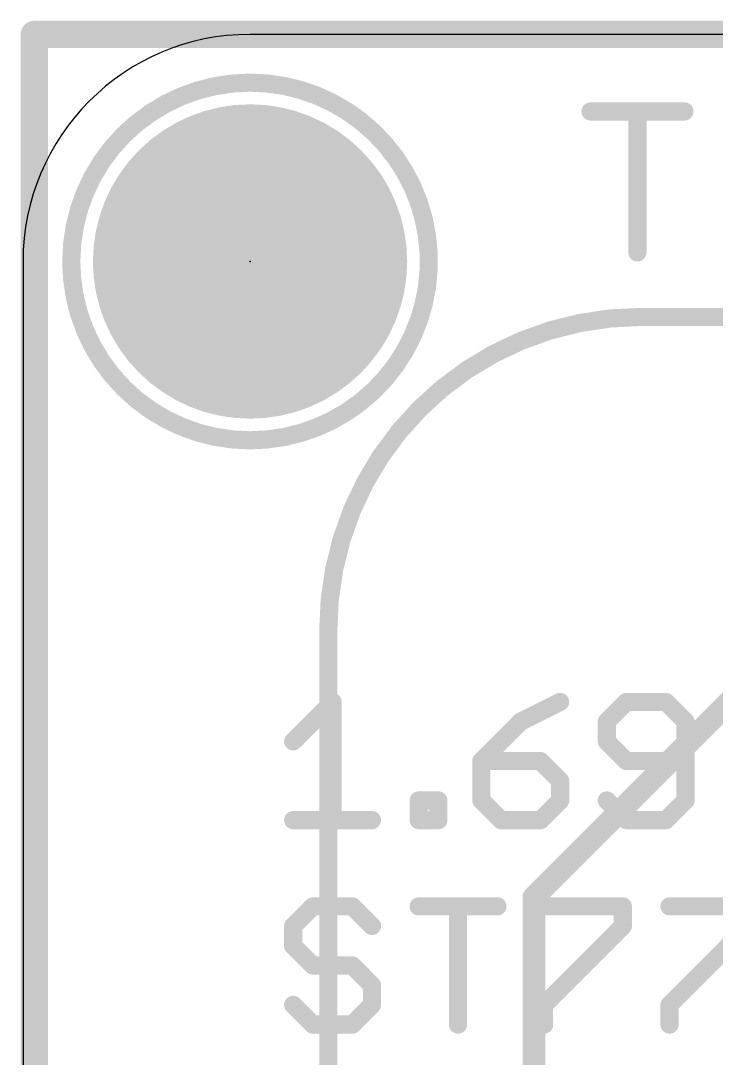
# Model space of a CAD drawing. Extents: x -6.4 to 34.4, y -0.2 to 45.9.
# Drawn here: x -2.57 to 5.22, y 34.27 to 45.87 of the extents above; entities that cross this region are included whole.
import ezdxf

# ---------------------------------------------------------------- set-up
doc = ezdxf.new("R2010")
doc.units = 0
for name, color, linetype in [('1', 12, 'CONTINUOUS'), ('16', 5, 'CONTINUOUS'), ('17', 110, 'CONTINUOUS'), ('20', 53, 'CONTINUOUS'), ('21', 40, 'CONTINUOUS'), ('22', 6, 'CONTINUOUS'), ('24', 6, 'CONTINUOUS')]:
    doc.layers.add(name, color=color, linetype=linetype)

# ---------------------------------------------------------------- blocks, each defined once
blk = doc.blocks.new('ROUNDP')
at = {"const_width": 0.5}
blk.add_lwpolyline([(0, -0.25, 1), (0, 0.25, 1), (0, -0.25)], format="xyb", dxfattribs=at)

msp = doc.modelspace()

# ---------------------------------------------------------------- linework, layer by layer
at = {"layer": '1', "const_width": 0.3048}
for points in [[(-2.413, 45.72), (34.29, 45.72)], [(-2.413, 0), (-2.413, 45.72)]]:
    msp.add_lwpolyline(points, dxfattribs=at)
at = {"layer": '1', "const_width": 0.1524}
for points in [[(-2.413, 45.7962, 1), (-2.413, 45.6438)], [(-2.3368, 45.72, 1), (-2.4892, 45.72)]]:
    msp.add_lwpolyline(points, format="xyb", dxfattribs=at)
at = {"layer": '16'}
for points, const_width in [([(-2.413, 45.72), (34.29, 45.72)], 0.3048), ([(-2.413, 0), (-2.413, 45.72)], 0.3048), ([(9.398, 42.291), (3.175, 36.068)], 0.254), ([(3.175, 36.068), (3.175, 1.905)], 0.254)]:
    msp.add_lwpolyline(points, dxfattribs=dict(at, const_width=const_width))
for points, const_width in [([(-2.413, 45.7962, 1), (-2.413, 45.6438)], 0.1524), ([(-2.3368, 45.72, 1), (-2.4892, 45.72)], 0.1524), ([(3.2385, 36.068, 1), (3.1115, 36.068)], 0.127), ([(3.1301, 36.1129, 1), (3.2199, 36.0231)], 0.127)]:
    msp.add_lwpolyline(points, format="xyb", dxfattribs=dict(at, const_width=const_width))
at = {"layer": '20'}
for p, q in [((31.75, 45.72), (0, 45.72)), ((-2.54, 43.18), (-2.54, 2.54))]:
    msp.add_line(p, q, dxfattribs=at)
msp.add_arc((0, 43.18), 2.54, 90, 180, dxfattribs=at)
at = {"layer": '21', "const_width": 0.2032}
for points in [[(0.4826, 37.8129), (0.9232, 38.2535)], [(0.9232, 38.2535), (0.9232, 36.9316)], [(3.4688, 38.2535), (3.0282, 38.0332)], [(4.2111, 38.2535), (3.9908, 38.0332)], [(4.6518, 38.2535), (4.2111, 38.2535)], [(4.8721, 38.0332), (4.6518, 38.2535)], [(3.0282, 38.0332), (2.5875, 37.5926)], [(3.9908, 38.0332), (3.9908, 37.8129)], [(4.8721, 37.1519), (4.8721, 38.0332)], [(3.9908, 37.8129), (4.2111, 37.5926)], [(2.5875, 37.5926), (2.5875, 37.1519)], [(3.2485, 37.5926), (2.5875, 37.5926)], [(3.4688, 37.3722), (3.2485, 37.5926)], [(4.2111, 37.5926), (4.8721, 37.5926)], [(3.4688, 37.1519), (3.4688, 37.3722)], [(1.8859, 36.9316), (1.8859, 37.1519)], [(1.8859, 37.1519), (2.1062, 37.1519)], [(2.1062, 37.1519), (2.1062, 36.9316)], [(2.5875, 37.1519), (2.8078, 36.9316)], [(3.2485, 36.9316), (3.4688, 37.1519)], [(3.9908, 37.1519), (4.2111, 36.9316)], [(4.6518, 36.9316), (4.8721, 37.1519)], [(0.4826, 36.9316), (1.3639, 36.9316)], [(2.1062, 36.9316), (1.8859, 36.9316)], [(2.8078, 36.9316), (3.2485, 36.9316)], [(4.2111, 36.9316), (4.6518, 36.9316)], [(0.7029, 35.9675), (0.4826, 35.7472)], [(1.1436, 35.9675), (0.7029, 35.9675)], [(1.3639, 35.7472), (1.1436, 35.9675)], [(1.8859, 35.9675), (2.7672, 35.9675)], [(2.3265, 34.6456), (2.3265, 35.9675)], [(3.2892, 35.9675), (4.1704, 35.9675)], [(4.1704, 35.9675), (4.1704, 35.7472)], [(4.6924, 35.9675), (5.5737, 35.9675)], [(0.4826, 35.7472), (0.4826, 35.5269)], [(4.1704, 35.7472), (3.2892, 34.8659)], [(5.5737, 35.7472), (4.6924, 34.8659)], [(0.4826, 35.5269), (0.7029, 35.3066)], [(0.7029, 35.3066), (1.1436, 35.3066)], [(1.1436, 35.3066), (1.3639, 35.0862)], [(1.3639, 35.0862), (1.3639, 34.8659)], [(0.7029, 34.6456), (0.4826, 34.8659)], [(1.3639, 34.8659), (1.1436, 34.6456)], [(3.2892, 34.8659), (3.2892, 34.6456)], [(4.6924, 34.8659), (4.6924, 34.6456)], [(1.1436, 34.6456), (0.7029, 34.6456)]]:
    msp.add_lwpolyline(points, dxfattribs=at)
at = {"layer": '21', "const_width": 0.1016}
for points in [[(0.974, 38.2535, 1), (0.8724, 38.2535)], [(0.9592, 38.2176, 1), (0.8873, 38.2894)], [(3.4915, 38.2081, 1), (3.4461, 38.299)], [(4.2111, 38.3043, 1), (4.2111, 38.2027)], [(4.247, 38.2176, 1), (4.1752, 38.2894)], [(4.6877, 38.2894, 1), (4.6158, 38.2176)], [(4.6518, 38.2027, 1), (4.6518, 38.3043)], [(3.0054, 38.0786, 1), (3.0509, 37.9878)], [(3.0641, 37.9973, 1), (2.9922, 38.0691)], [(4.0416, 38.0332, 1), (3.94, 38.0332)], [(3.9549, 38.0691, 1), (4.0267, 37.9973)], [(4.9229, 38.0332, 1), (4.8213, 38.0332)], [(4.8362, 37.9973, 1), (4.908, 38.0691)], [(0.4467, 37.8488, 1), (0.5185, 37.777)], [(4.0267, 37.8488, 1), (3.9549, 37.777)], [(3.94, 37.8129, 1), (4.0416, 37.8129)], [(2.6383, 37.5926, 1), (2.5367, 37.5926)], [(2.5875, 37.6434, 1), (2.5875, 37.5418)], [(2.5516, 37.6285, 1), (2.6234, 37.5566)], [(3.2844, 37.6285, 1), (3.2126, 37.5566)], [(3.2485, 37.5418, 1), (3.2485, 37.6434)], [(4.2111, 37.6434, 1), (4.2111, 37.5418)], [(4.1752, 37.5566, 1), (4.247, 37.6285)], [(4.8721, 37.5418, 1), (4.8721, 37.6434)], [(3.5196, 37.3722, 1), (3.418, 37.3722)], [(3.4329, 37.3363, 1), (3.5047, 37.4082)], [(1.9367, 37.1519, 1), (1.8351, 37.1519)], [(1.8859, 37.2027, 1), (1.8859, 37.1011)], [(2.157, 37.1519, 1), (2.0554, 37.1519)], [(2.1062, 37.1011, 1), (2.1062, 37.2027)], [(2.6234, 37.1878, 1), (2.5516, 37.116)], [(3.5047, 37.116, 1), (3.4329, 37.1878)], [(4.0267, 37.1878, 1), (3.9549, 37.116)], [(4.908, 37.116, 1), (4.8362, 37.1878)], [(2.5367, 37.1519, 1), (2.6383, 37.1519)], [(3.418, 37.1519, 1), (3.5196, 37.1519)], [(4.8213, 37.1519, 1), (4.9229, 37.1519)], [(0.4826, 36.9824, 1), (0.4826, 36.8808)], [(1.3639, 36.8808, 1), (1.3639, 36.9824)], [(1.8859, 36.9824, 1), (1.8859, 36.8808)], [(2.1062, 36.8808, 1), (2.1062, 36.9824)], [(2.8078, 36.9824, 1), (2.8078, 36.8808)], [(2.7719, 36.8957, 1), (2.8438, 36.9675)], [(3.2126, 36.9675, 1), (3.2844, 36.8957)], [(3.2485, 36.8808, 1), (3.2485, 36.9824)], [(4.2111, 36.9824, 1), (4.2111, 36.8808)], [(4.1752, 36.8957, 1), (4.247, 36.9675)], [(4.6158, 36.9675, 1), (4.6877, 36.8957)], [(4.6518, 36.8808, 1), (4.6518, 36.9824)], [(0.8724, 36.9316, 1), (0.974, 36.9316)], [(1.8351, 36.9316, 1), (1.9367, 36.9316)], [(2.0554, 36.9316, 1), (2.157, 36.9316)], [(0.7029, 36.0183, 1), (0.7029, 35.9167)], [(0.7388, 35.9316, 1), (0.667, 36.0034)], [(1.1795, 36.0034, 1), (1.1076, 35.9316)], [(1.1436, 35.9167, 1), (1.1436, 36.0183)], [(1.8859, 36.0183, 1), (1.8859, 35.9167)], [(2.3773, 35.9675, 1), (2.2757, 35.9675)], [(2.7672, 35.9167, 1), (2.7672, 36.0183)], [(3.2892, 36.0183, 1), (3.2892, 35.9167)], [(4.2212, 35.9675, 1), (4.1196, 35.9675)], [(4.1704, 35.9167, 1), (4.1704, 36.0183)], [(4.6924, 36.0183, 1), (4.6924, 35.9167)], [(0.5334, 35.7472, 1), (0.4318, 35.7472)], [(0.4467, 35.7831, 1), (0.5185, 35.7113)], [(1.328, 35.7113, 1), (1.3998, 35.7831)], [(4.1196, 35.7472, 1), (4.2212, 35.7472)], [(4.2064, 35.7113, 1), (4.1345, 35.7831)], [(0.5185, 35.5628, 1), (0.4467, 35.491)], [(0.4318, 35.5269, 1), (0.5334, 35.5269)], [(0.7029, 35.3574, 1), (0.7029, 35.2558)], [(0.667, 35.2706, 1), (0.7388, 35.3425)], [(1.1795, 35.3425, 1), (1.1076, 35.2706)], [(1.1436, 35.2558, 1), (1.1436, 35.3574)], [(1.4147, 35.0862, 1), (1.3131, 35.0862)], [(1.328, 35.0503, 1), (1.3998, 35.1222)], [(0.5185, 34.9018, 1), (0.4467, 34.83)], [(1.3998, 34.83, 1), (1.328, 34.9018)], [(3.2532, 34.9018, 1), (3.3251, 34.83)], [(3.34, 34.8659, 1), (3.2384, 34.8659)], [(4.7432, 34.8659, 1), (4.6416, 34.8659)], [(4.6565, 34.9018, 1), (4.7284, 34.83)], [(1.3131, 34.8659, 1), (1.4147, 34.8659)], [(0.7029, 34.6964, 1), (0.7029, 34.5948)], [(0.667, 34.6097, 1), (0.7388, 34.6815)], [(1.1076, 34.6815, 1), (1.1795, 34.6097)], [(1.1436, 34.5948, 1), (1.1436, 34.6964)], [(2.2757, 34.6456, 1), (2.3773, 34.6456)], [(3.2384, 34.6456, 1), (3.34, 34.6456)], [(4.6416, 34.6456, 1), (4.7432, 34.6456)]]:
    msp.add_lwpolyline(points, format="xyb", dxfattribs=at)
at = {"layer": '22'}
for points, const_width in [([(0, 41.18, 1), (0, 45.18, 1), (0, 41.18)], 0.2032), ([(3.8083, 44.9085, 1), (3.8083, 44.8069)], 0.1016), ([(4.3845, 44.8577, 1), (4.2829, 44.8577)], 0.1016), ([(4.859, 44.8069, 1), (4.859, 44.9085)], 0.1016), ([(4.2829, 43.2816, 1), (4.3845, 43.2816)], 0.1016), ([(4.375, 42.56, 0.4142), (0.875, 39.06)], 0.2032), ([(4.375, 42.6108, 1), (4.375, 42.5092)], 0.1016), ([(4.375, 42.5092, 1), (4.375, 42.6108)], 0.1016), ([(0.9258, 39.06, 1), (0.8242, 39.06)], 0.1016), ([(0.8242, 39.06, 1), (0.9258, 39.06)], 0.1016)]:
    msp.add_lwpolyline(points, format="xyb", dxfattribs=dict(at, const_width=const_width))
at = {"layer": '22', "const_width": 0.2032}
for points in [[(4.859, 44.8577), (3.8083, 44.8577)], [(4.3337, 43.2816), (4.3337, 44.8577)], [(27.375, 42.56), (4.375, 42.56)], [(0.875, 39.06), (0.875, 8.56)]]:
    msp.add_lwpolyline(points, dxfattribs=at)
at = {"layer": '24'}
msp.add_point((0, 43.18), dxfattribs=at)

# ---------------------------------------------------------------- block references
at = {"layer": '17', "xscale": 3.516, "yscale": 3.516, "rotation": 270}
msp.add_blockref('ROUNDP', (0, 43.18), dxfattribs=at)
msp.add_blockref('ROUNDP', (0, 43.18), dxfattribs=at)
msp.add_blockref('ROUNDP', (0, 43.18), dxfattribs=at)

doc.saveas('drawing.dxf')
